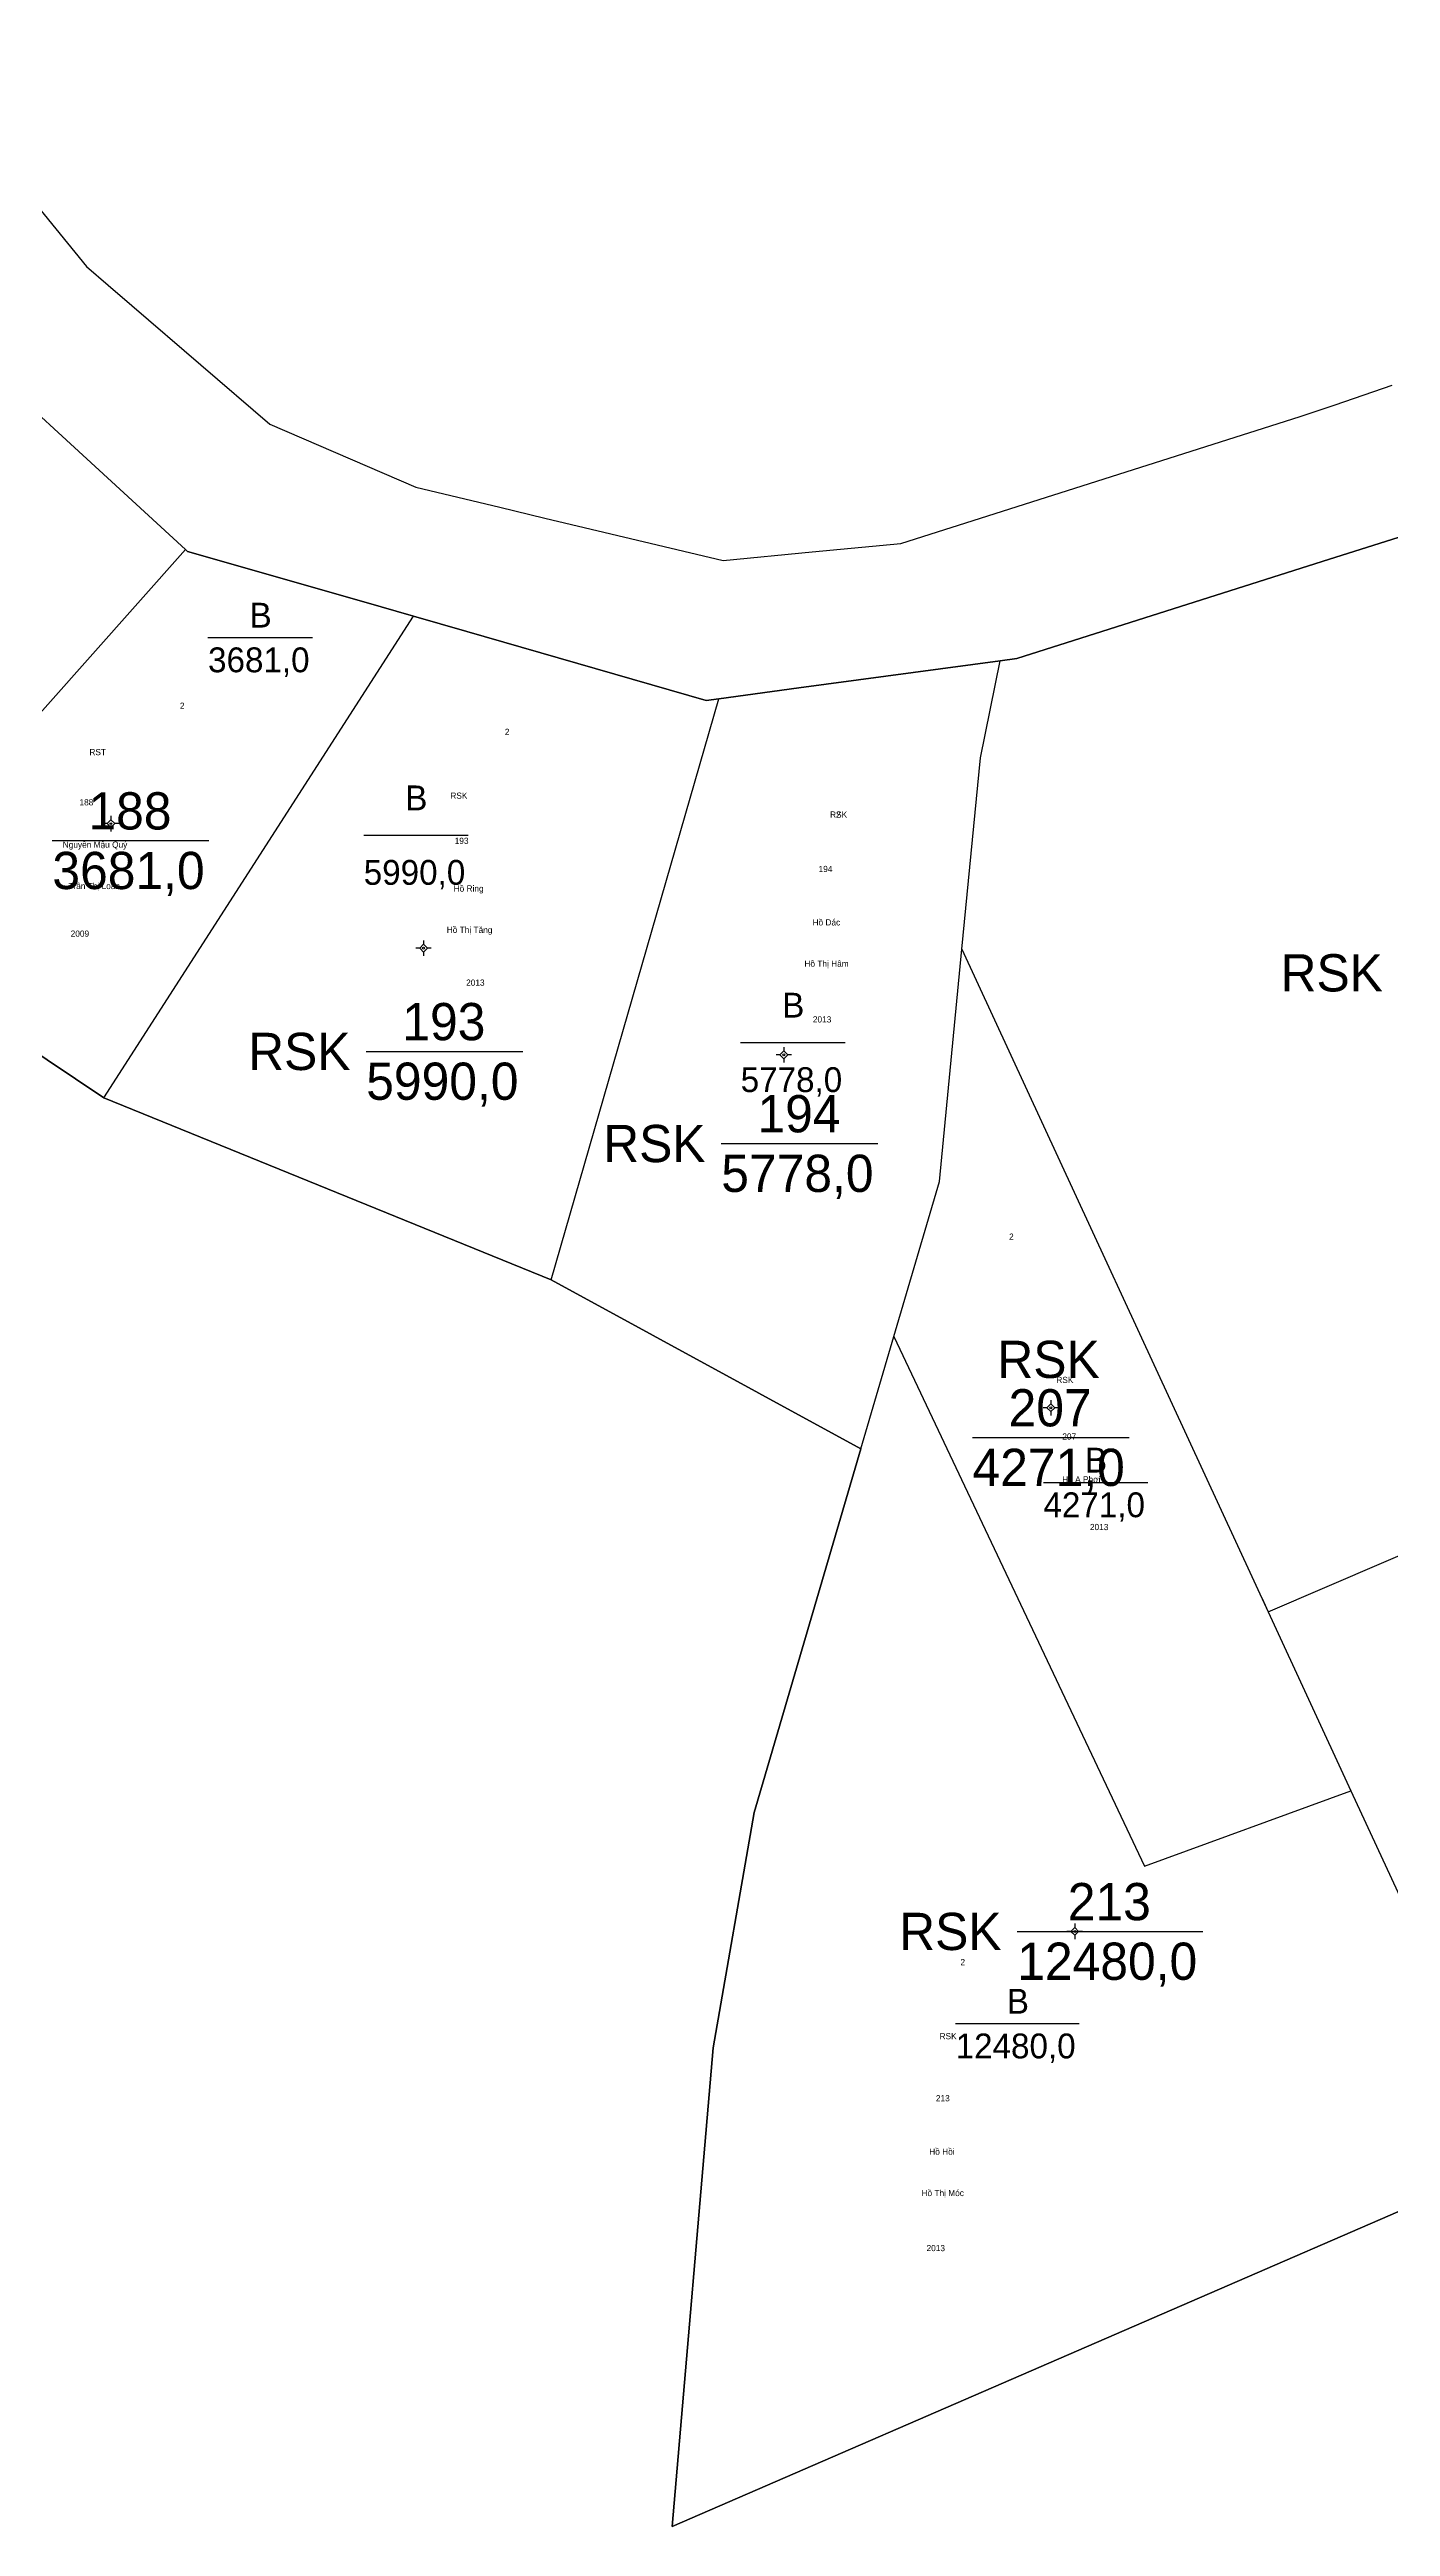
# Model space of a CAD drawing. Extents: x -2 to 554490, y -4 to 1841918.
# Drawn here: x 553393.9 to 553610, y 1840071.4 to 1840470.5 of the extents above; entities that cross this region are included whole.
import ezdxf

# ---------------------------------------------------------------- set-up
doc = ezdxf.new("R2010")
doc.units = 0
for name, color, linetype in [('Level 11', 7, 'Continuous'), ('Level 12', 7, 'Continuous'), ('Level 13', 7, 'Continuous'), ('Level 16', 7, 'Continuous'), ('Level 17', 7, 'Continuous'), ('Level 18', 7, 'Continuous'), ('Level 19', 7, 'Continuous'), ('Level 2', 7, 'Continuous'), ('Level 23', 7, 'Continuous'), ('Level 3', 7, 'Continuous'), ('Level 4', 7, 'Continuous'), ('Level 52', 7, 'Continuous'), ('Level 54', 7, 'Continuous'), ('Level 55', 7, 'Continuous')]:
    doc.layers.add(name, color=color, linetype=linetype)

msp = doc.modelspace()

# ---------------------------------------------------------------- linework, layer by layer
at = {"layer": 'Level 11'}
for p, q in [((553403.8, 1840346.39), (553403.18, 1840345.76)), ((553403.8, 1840347.01), (553403.8, 1840346.39)), ((553404.43, 1840345.76), (553403.8, 1840346.39)), ((553403.18, 1840345.76), (553402.55, 1840345.76)), ((553403.18, 1840345.76), (553403.8, 1840345.14)), ((553403.8, 1840345.14), (553404.43, 1840345.76)), ((553403.8, 1840345.14), (553403.8, 1840344.51)), ((553405.05, 1840345.76), (553404.43, 1840345.76)), ((553454.18, 1840326.96), (553454.18, 1840326.33)), ((553453.56, 1840325.71), (553452.93, 1840325.71)), ((553454.18, 1840326.33), (553453.56, 1840325.71)), ((553453.56, 1840325.71), (553454.18, 1840325.08)), ((553454.81, 1840325.71), (553454.18, 1840326.33)), ((553454.18, 1840325.08), (553454.81, 1840325.71)), ((553454.18, 1840325.08), (553454.18, 1840324.46)), ((553455.43, 1840325.71), (553454.81, 1840325.71)), ((553511.62, 1840308.52), (553511, 1840308.52)), ((553512.25, 1840309.15), (553511.62, 1840308.52)), ((553511.62, 1840308.52), (553512.25, 1840307.9)), ((553512.25, 1840309.77), (553512.25, 1840309.15)), ((553512.88, 1840308.52), (553512.25, 1840309.15)), ((553512.25, 1840307.9), (553512.88, 1840308.52)), ((553512.25, 1840307.9), (553512.25, 1840307.27)), ((553513.5, 1840308.52), (553512.88, 1840308.52)), ((553554.64, 1840251.66), (553554.01, 1840251.66)), ((553555.26, 1840252.29), (553554.64, 1840251.66)), ((553554.64, 1840251.66), (553555.26, 1840251.04)), ((553555.26, 1840252.91), (553555.26, 1840252.29)), ((553555.89, 1840251.66), (553555.26, 1840252.29)), ((553555.26, 1840251.04), (553555.89, 1840251.66)), ((553555.26, 1840251.04), (553555.26, 1840250.41)), ((553556.51, 1840251.66), (553555.89, 1840251.66)), ((553558.49, 1840167.3), (553557.87, 1840167.3)), ((553559.12, 1840167.93), (553558.49, 1840167.3)), ((553558.49, 1840167.3), (553559.12, 1840166.68)), ((553559.12, 1840168.55), (553559.12, 1840167.93)), ((553559.74, 1840167.3), (553559.12, 1840167.93)), ((553559.12, 1840166.68), (553559.74, 1840167.3)), ((553560.37, 1840167.3), (553559.74, 1840167.3)), ((553559.12, 1840166.68), (553559.12, 1840166.05))]:
    msp.add_line(p, q, dxfattribs=at)
for centre in [(553403.8, 1840345.76), (553454.18, 1840325.71), (553512.25, 1840308.52), (553555.26, 1840251.66), (553559.12, 1840167.3)]:
    msp.add_circle(centre, 0.15, dxfattribs=at)
at = {"layer": 'Level 12'}
for p, q in [((553474.73, 1840272.26), (553473.39, 1840272.81)), ((553589.31, 1840220.91), (553590.3, 1840218.78))]:
    msp.add_line(p, q, dxfattribs=at)
at = {"layer": 'Level 13'}
for p, q in [((553394.35, 1840343.02), (553419.59, 1840343.02)), ((553444.94, 1840309.07), (553470.18, 1840309.07)), ((553502.15, 1840294.23), (553527.39, 1840294.23)), ((553542.64, 1840246.86), (553567.88, 1840246.86)), ((553549.86, 1840167.3), (553579.76, 1840167.3))]:
    msp.add_line(p, q, dxfattribs=at)
at = {"layer": 'Level 2'}
for p, q in [((553361.64, 1840329.02), (553415.82, 1840389.91)), ((553402.68, 1840301.6), (553452.55, 1840379.17)), ((553474.73, 1840272.26), (553501.78, 1840365.89)), ((553361.64, 1840329.02), (553402.68, 1840301.6)), ((553540.94, 1840325.53), (553590.3, 1840218.78)), ((553402.68, 1840301.6), (553474.73, 1840272.26)), ((553474.73, 1840272.26), (553524.67, 1840245.03)), ((553524.67, 1840245.03), (553529.99, 1840263.15)), ((553590.3, 1840218.78), (553660.11, 1840248.77)), ((553590.3, 1840218.78), (553603.63, 1840189.96)), ((553603.63, 1840189.96), (553631.01, 1840130.74))]:
    msp.add_line(p, q, dxfattribs=at)
for points in [[(553547.08, 1840372.01), (553549.81, 1840372.38), (553599.01, 1840388.02), (553610.36, 1840391.59), (553687.45, 1840415.86), (553726.81, 1840423.16), (553730.62, 1840423.87), (553742.18, 1840424.34), (553750.53, 1840424.68)], [(553385.08, 1840418.13), (553395.28, 1840408.77), (553415.82, 1840389.91)], [(553415.82, 1840389.91), (553416.13, 1840389.63), (553444.54, 1840381.47), (553452.55, 1840379.17)], [(553452.55, 1840379.17), (553461.15, 1840376.7), (553499.75, 1840365.62), (553501.78, 1840365.89)], [(553501.78, 1840365.89), (553514.67, 1840367.63), (553547.08, 1840372.01)], [(553540.94, 1840325.53), (553543.92, 1840356.37), (553547.08, 1840372.01)], [(553529.99, 1840263.15), (553537.33, 1840288.13), (553540.94, 1840325.53)], [(553529.99, 1840263.15), (553570.36, 1840177.79), (553603.63, 1840189.96)], [(553524.67, 1840245.03), (553507.46, 1840186.47), (553500.87, 1840148.56), (553494.23, 1840071.44), (553631.01, 1840130.74)]]:
    msp.add_lwpolyline(points, dxfattribs=at)
at = {"layer": 'Level 23'}
msp.add_lwpolyline([(553371.32, 1840470.47), (553399.85, 1840435.54), (553403.37, 1840432.51), (553407.17, 1840429.24), (553429.4, 1840410.1), (553452.92, 1840399.95), (553466.46, 1840396.73), (553473.75, 1840395), (553502.49, 1840388.16), (553516.8, 1840389.53), (553531.1, 1840390.9), (553595.47, 1840411.33), (553601.08, 1840413.25), (553610.28, 1840416.41)], dxfattribs=at)
at = {"layer": 'Level 3'}
for points in [[(553385.08, 1840418.13), (553395.28, 1840408.77), (553415.82, 1840389.91), (553416.13, 1840389.63), (553444.54, 1840381.47), (553452.55, 1840379.17), (553461.15, 1840376.7), (553499.75, 1840365.62), (553501.78, 1840365.89), (553514.67, 1840367.63), (553547.08, 1840372.01), (553549.81, 1840372.38), (553599.01, 1840388.02), (553610.36, 1840391.59)], [(553385.08, 1840418.13), (553395.28, 1840408.77), (553415.82, 1840389.91), (553416.13, 1840389.63), (553444.54, 1840381.47), (553452.55, 1840379.17), (553461.15, 1840376.7), (553499.75, 1840365.62), (553501.78, 1840365.89), (553514.67, 1840367.63), (553547.08, 1840372.01), (553549.81, 1840372.38), (553599.01, 1840388.02), (553610.36, 1840391.59)], [(553385.08, 1840418.13), (553395.28, 1840408.77), (553415.82, 1840389.91), (553416.13, 1840389.63), (553444.54, 1840381.47), (553452.55, 1840379.17), (553461.15, 1840376.7), (553499.75, 1840365.62), (553501.78, 1840365.89), (553514.67, 1840367.63), (553547.08, 1840372.01), (553549.81, 1840372.38), (553599.01, 1840388.02), (553610.36, 1840391.59)], [(553385.08, 1840418.13), (553395.28, 1840408.77), (553415.82, 1840389.91), (553416.13, 1840389.63), (553444.54, 1840381.47), (553452.55, 1840379.17), (553461.15, 1840376.7), (553499.75, 1840365.62), (553501.78, 1840365.89), (553514.67, 1840367.63), (553547.08, 1840372.01), (553549.81, 1840372.38), (553599.01, 1840388.02), (553610.36, 1840391.59)], [(553385.08, 1840418.13), (553395.28, 1840408.77), (553415.82, 1840389.91), (553416.13, 1840389.63), (553444.54, 1840381.47), (553452.55, 1840379.17), (553461.15, 1840376.7), (553499.75, 1840365.62), (553501.78, 1840365.89), (553514.67, 1840367.63), (553547.08, 1840372.01), (553549.81, 1840372.38), (553599.01, 1840388.02), (553610.36, 1840391.59)], [(553385.08, 1840418.13), (553395.28, 1840408.77), (553415.82, 1840389.91), (553416.13, 1840389.63), (553444.54, 1840381.47), (553452.55, 1840379.17), (553461.15, 1840376.7), (553499.75, 1840365.62), (553501.78, 1840365.89), (553514.67, 1840367.63), (553547.08, 1840372.01), (553549.81, 1840372.38), (553599.01, 1840388.02), (553610.36, 1840391.59)], [(553385.08, 1840418.13), (553395.28, 1840408.77), (553415.82, 1840389.91), (553416.13, 1840389.63), (553444.54, 1840381.47), (553452.55, 1840379.17), (553461.15, 1840376.7), (553499.75, 1840365.62), (553501.78, 1840365.89), (553514.67, 1840367.63), (553547.08, 1840372.01), (553549.81, 1840372.38), (553599.01, 1840388.02), (553610.36, 1840391.59)], [(553385.08, 1840418.13), (553395.28, 1840408.77), (553415.82, 1840389.91), (553416.13, 1840389.63), (553444.54, 1840381.47), (553452.55, 1840379.17), (553461.15, 1840376.7), (553499.75, 1840365.62), (553501.78, 1840365.89), (553514.67, 1840367.63), (553547.08, 1840372.01), (553549.81, 1840372.38), (553599.01, 1840388.02), (553610.36, 1840391.59)], [(553385.08, 1840418.13), (553395.28, 1840408.77), (553415.82, 1840389.91), (553416.13, 1840389.63), (553444.54, 1840381.47), (553452.55, 1840379.17), (553461.15, 1840376.7), (553499.75, 1840365.62), (553501.78, 1840365.89), (553514.67, 1840367.63), (553547.08, 1840372.01), (553549.81, 1840372.38), (553599.01, 1840388.02), (553610.36, 1840391.59)], [(553385.08, 1840418.13), (553395.28, 1840408.77), (553415.82, 1840389.91), (553416.13, 1840389.63), (553444.54, 1840381.47), (553452.55, 1840379.17), (553461.15, 1840376.7), (553499.75, 1840365.62), (553501.78, 1840365.89), (553514.67, 1840367.63), (553547.08, 1840372.01), (553549.81, 1840372.38), (553599.01, 1840388.02), (553610.36, 1840391.59)], [(553385.08, 1840418.13), (553395.28, 1840408.77), (553415.82, 1840389.91), (553416.13, 1840389.63), (553444.54, 1840381.47), (553452.55, 1840379.17), (553461.15, 1840376.7), (553499.75, 1840365.62), (553501.78, 1840365.89), (553514.67, 1840367.63), (553547.08, 1840372.01), (553549.81, 1840372.38), (553599.01, 1840388.02), (553610.36, 1840391.59)], [(553631.01, 1840130.74), (553494.23, 1840071.44), (553500.87, 1840148.56), (553507.46, 1840186.47), (553524.67, 1840245.03), (553474.73, 1840272.26), (553402.68, 1840301.6), (553361.64, 1840329.02)], [(553631.01, 1840130.74), (553494.23, 1840071.44), (553500.87, 1840148.56), (553507.46, 1840186.47), (553524.67, 1840245.03), (553474.73, 1840272.26), (553402.68, 1840301.6), (553361.64, 1840329.02)], [(553631.01, 1840130.74), (553494.23, 1840071.44), (553500.87, 1840148.56), (553507.46, 1840186.47), (553524.67, 1840245.03), (553474.73, 1840272.26), (553402.68, 1840301.6), (553361.64, 1840329.02)], [(553631.01, 1840130.74), (553494.23, 1840071.44), (553500.87, 1840148.56), (553507.46, 1840186.47), (553524.67, 1840245.03), (553474.73, 1840272.26), (553402.68, 1840301.6), (553361.64, 1840329.02)], [(553631.01, 1840130.74), (553494.23, 1840071.44), (553500.87, 1840148.56), (553507.46, 1840186.47), (553524.67, 1840245.03), (553474.73, 1840272.26), (553402.68, 1840301.6), (553361.64, 1840329.02)], [(553631.01, 1840130.74), (553494.23, 1840071.44), (553500.87, 1840148.56), (553507.46, 1840186.47), (553524.67, 1840245.03), (553474.73, 1840272.26), (553402.68, 1840301.6), (553361.64, 1840329.02)], [(553631.01, 1840130.74), (553494.23, 1840071.44), (553500.87, 1840148.56), (553507.46, 1840186.47), (553524.67, 1840245.03), (553474.73, 1840272.26), (553402.68, 1840301.6), (553361.64, 1840329.02)], [(553631.01, 1840130.74), (553494.23, 1840071.44), (553500.87, 1840148.56), (553507.46, 1840186.47), (553524.67, 1840245.03), (553474.73, 1840272.26), (553402.68, 1840301.6), (553361.64, 1840329.02)], [(553631.01, 1840130.74), (553494.23, 1840071.44), (553500.87, 1840148.56), (553507.46, 1840186.47), (553524.67, 1840245.03), (553474.73, 1840272.26), (553402.68, 1840301.6), (553361.64, 1840329.02)], [(553631.01, 1840130.74), (553494.23, 1840071.44), (553500.87, 1840148.56), (553507.46, 1840186.47), (553524.67, 1840245.03), (553474.73, 1840272.26), (553402.68, 1840301.6), (553361.64, 1840329.02)], [(553631.01, 1840130.74), (553494.23, 1840071.44), (553500.87, 1840148.56), (553507.46, 1840186.47), (553524.67, 1840245.03), (553474.73, 1840272.26), (553402.68, 1840301.6), (553361.64, 1840329.02)]]:
    msp.add_lwpolyline(points, dxfattribs=at)
at = {"layer": 'Level 4'}
for points in [[(553385.08, 1840418.13), (553395.28, 1840408.77), (553415.82, 1840389.91), (553416.13, 1840389.63), (553444.54, 1840381.47), (553452.55, 1840379.17), (553461.15, 1840376.7), (553499.75, 1840365.62), (553501.78, 1840365.89), (553514.67, 1840367.63), (553547.08, 1840372.01), (553549.81, 1840372.38), (553599.01, 1840388.02), (553610.36, 1840391.59)], [(553631.01, 1840130.74), (553494.23, 1840071.44), (553500.87, 1840148.56), (553507.46, 1840186.47), (553524.67, 1840245.03), (553474.73, 1840272.26), (553402.68, 1840301.6), (553361.64, 1840329.02)]]:
    msp.add_lwpolyline(points, dxfattribs=at)
at = {"layer": 'Level 52'}
for points in [[(553810.36, 1840296.1), (553761.52, 1840329.72), (553754.64, 1840334.46), (553749.11, 1840392.83), (553750.53, 1840424.68), (553742.18, 1840424.34), (553730.62, 1840423.87), (553726.81, 1840423.16), (553687.45, 1840415.86), (553610.36, 1840391.59), (553599.01, 1840388.02), (553549.81, 1840372.38), (553547.08, 1840372.01), (553514.67, 1840367.63), (553501.78, 1840365.89), (553499.75, 1840365.62), (553461.15, 1840376.7), (553452.55, 1840379.17), (553444.54, 1840381.47), (553416.13, 1840389.63), (553415.82, 1840389.91), (553395.28, 1840408.77), (553385.08, 1840418.13)], [(553361.64, 1840329.02), (553402.68, 1840301.6), (553474.73, 1840272.26), (553524.67, 1840245.03), (553507.46, 1840186.47), (553500.87, 1840148.56), (553494.23, 1840071.44), (553631.01, 1840130.74), (553699.99, 1840160.65), (553776.1, 1840213.2), (553777.85, 1840224.27), (553810.36, 1840296.1)]]:
    msp.add_lwpolyline(points, dxfattribs=at)
at = {"layer": 'Level 55'}
for p, q in [((553419.44, 1840375.75), (553436.26, 1840375.75)), ((553444.54, 1840343.91), (553461.36, 1840343.91)), ((553505.28, 1840310.52), (553522.11, 1840310.52)), ((553505.28, 1840310.52), (553522.11, 1840310.52)), ((553554.07, 1840239.63), (553570.9, 1840239.63)), ((553539.93, 1840152.45), (553559.86, 1840152.45))]:
    msp.add_line(p, q, dxfattribs=at)

# ---------------------------------------------------------------- texts
at = {"layer": 'Level 13'}
for s, p in [('188', (553400.17, 1840344.82)), ('193', (553450.76, 1840310.87)), ('194', (553507.99, 1840296.03)), ('207', (553548.46, 1840248.66)), ('213', (553558, 1840169.1))]:
    msp.add_text(s, height=6, dxfattribs=at).set_placement(p)
at = {"layer": 'Level 16'}
for s, p in [('RST', (553400.33, 1840356.79)), ('RSK', (553458.5, 1840349.77)), ('RSK', (553519.7, 1840346.72)), ('RSK', (553556.16, 1840255.65)), ('RSK', (553537.34, 1840149.93))]:
    msp.add_text(s, height=1, dxfattribs=at).set_placement(p)
at = {"layer": 'Level 17'}
for s, p in [('188', (553398.73, 1840348.7)), ('193', (553459.2, 1840342.5)), ('194', (553517.84, 1840337.96)), ('207', (553557.12, 1840246.53)), ('213', (553536.75, 1840139.93))]:
    msp.add_text(s, height=1, dxfattribs=at).set_placement(p)
at = {"layer": 'Level 18'}
for s, p in [('Nguyễn Mậu Quý', (553396.03, 1840341.88)), ('Trần Thị Loan', (553396.94, 1840335.22)), ('Hồ Ring', (553459.03, 1840334.81)), ('Hồ Dác', (553516.87, 1840329.36)), ('Hồ Thị Tăng', (553457.92, 1840328.15)), ('Hồ Thị Hâm', (553515.56, 1840322.7)), ('Hồ A Phơi', (553557.11, 1840239.62)), ('Hồ Hồi', (553535.68, 1840131.32)), ('Hồ Thị Móc', (553534.43, 1840124.66))]:
    msp.add_text(s, height=1, dxfattribs=at).set_placement(p)
at = {"layer": 'Level 19'}
for p in [(553414.91, 1840364.26), (553467.28, 1840360.05), (553520.65, 1840346.72), (553548.54, 1840278.73), (553540.71, 1840161.86)]:
    msp.add_text('2', height=1, dxfattribs=at).set_placement(p)
at = {"layer": 'Level 2'}
for p in [(553592.29, 1840318.73), (553425.91, 1840306.07), (553483.13, 1840291.23), (553546.65, 1840256.46), (553530.83, 1840164.3)]:
    msp.add_text('RSK', height=6, dxfattribs=at).set_placement(p)
at = {"layer": 'Level 3'}
for s, p in [('B', (553426.14, 1840377.35)), ('3681,0', (553419.45, 1840370.15)), ('B', (553451.23, 1840347.91)), ('5990,0', (553444.54, 1840335.91)), ('B', (553511.98, 1840314.52)), ('B', (553511.98, 1840314.52)), ('5778,0', (553505.29, 1840302.52)), ('5778,0', (553505.29, 1840302.52)), ('B', (553560.77, 1840241.23)), ('4271,0', (553554.08, 1840234.03)), ('B', (553548.18, 1840154.05)), ('12480,0', (553539.93, 1840146.85))]:
    msp.add_text(s, height=4, dxfattribs=at).set_placement(p)
at = {"layer": 'Level 4'}
for s, p in [('3681,0', (553394.36, 1840335.22)), ('5990,0', (553444.94, 1840301.27)), ('5778,0', (553502.16, 1840286.43)), ('4271,0', (553542.65, 1840239.06)), ('12480,0', (553549.86, 1840159.5))]:
    msp.add_text(s, height=6, dxfattribs=at).set_placement(p)
at = {"layer": 'Level 54'}
for s, p in [('2009', (553397.31, 1840327.54)), ('2013', (553461.04, 1840319.65)), ('2013', (553516.92, 1840313.73)), ('2013', (553561.57, 1840231.95)), ('2013', (553535.24, 1840115.79))]:
    msp.add_text(s, height=1, dxfattribs=at).set_placement(p)

doc.saveas('drawing.dxf')
